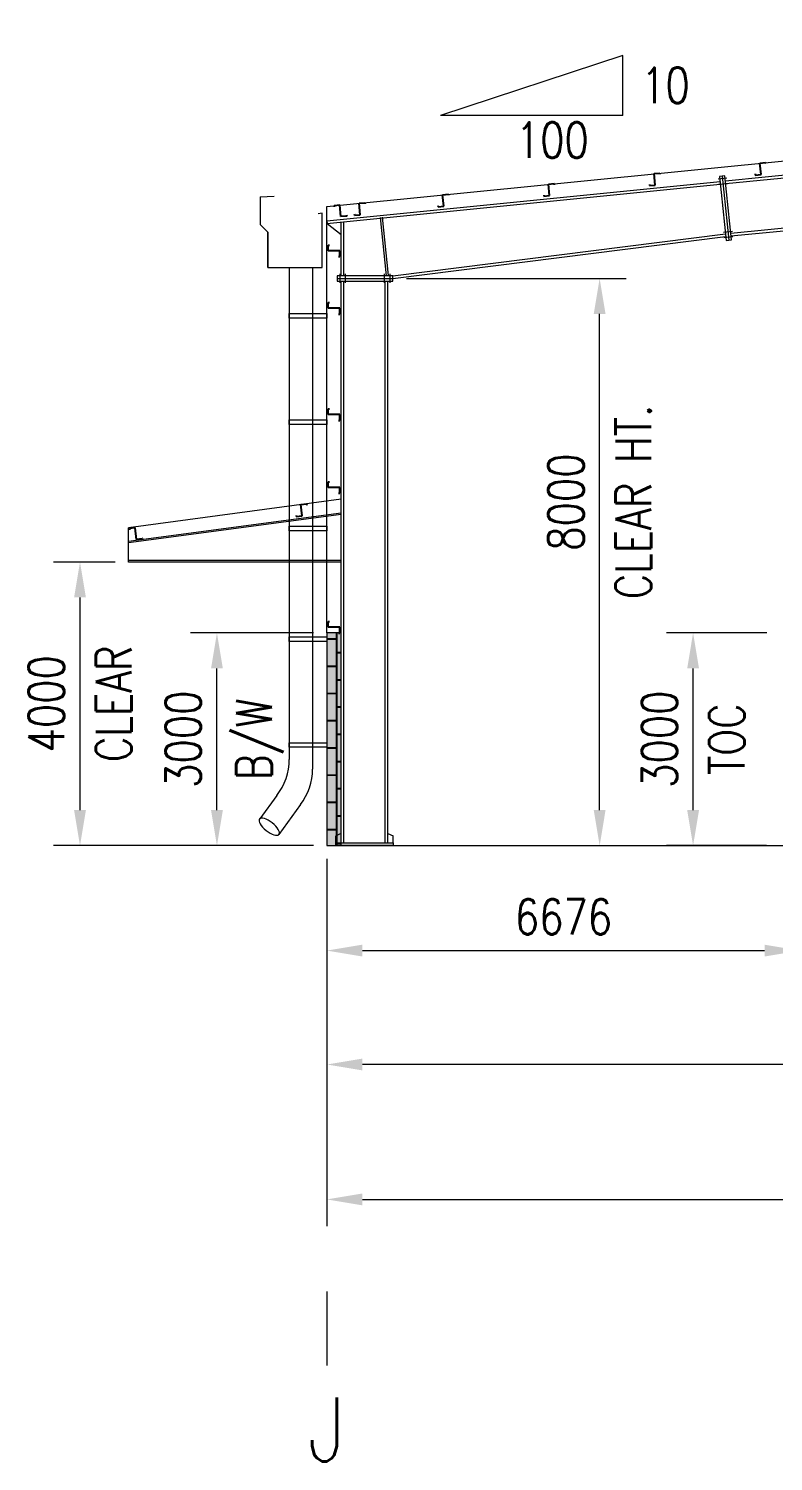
# Model space of a CAD drawing. Header units: millimetres. Extents: x 656141 to 1304589, y -54663 to 110742.
# Drawn here: x 950514 to 961024, y 70663 to 90873 of the extents above; entities that cross this region are included whole.
import ezdxf
from ezdxf.enums import TextEntityAlignment as Align

# ---------------------------------------------------------------- set-up
doc = ezdxf.new("R2010")
doc.units = ezdxf.units.MM
doc.header["$LTSCALE"] = 0.35
doc.header["$MEASUREMENT"] = 0
doc.linetypes.add('CENTER', pattern=[6884.562, 4302.852, -860.57, 860.57, -860.57])
doc.linetypes.add('CONTIN', pattern=[0, 0, 0])
doc.layers.get('0').update_dxf_attribs({"linetype": 'CONTIN'})
doc.styles.add('ROMANT', font='simplex.shx')
doc.styles.add('S', font='simplex.shx')
doc.styles.add('SIMPLEX', font='simplex.shx', dxfattribs={"width": 0.8})

msp = doc.modelspace()

# ---------------------------------------------------------------- hatches: boundary and pattern name
at = {"lineweight": 0}
msp.add_hatch(color=254, dxfattribs=at).paths.add_polyline_path([(954723.8, 82349.2), (954723.8, 79349.2), (954923.8, 79349.2), (954923.8, 82349.2)])

# ---------------------------------------------------------------- linework, layer by layer
at = {"color": 5, "lineweight": 0}
for p, q in [((954723.8, 88364.1), (979813.8, 90873.1)), ((954723.8, 82349.2), (954723.8, 88364.1)), ((954923.8, 84235), (951923.8, 83833.7))]:
    msp.add_line(p, q, dxfattribs=at)
at = {"linetype": 'Continuous', "lineweight": 0}
for p, q in [((958898.3, 90493.4), (956326.1, 89647.7)), ((958898.3, 89647.7), (958898.3, 90493.4)), ((958898.3, 89647.7), (956326.1, 89647.7)), ((954723.8, 88163.1), (954727.6, 88125.2)), ((954727.6, 88125.2), (954923.8, 87968.7)), ((954723.8, 79349.2), (1005623.8, 79349.2))]:
    msp.add_line(p, q, dxfattribs=at)
at = {"lineweight": 0}
for p, q in [((960347.8, 88725.5), (968552.4, 89546)), ((960351.6, 88687.6), (968556.2, 89508.1)), ((960369.5, 88762.1), (960243.2, 88749.5)), ((960340.5, 88797.5), (960264.6, 88789.9)), ((960264.6, 88789.9), (960356.2, 87886.8)), ((960302.6, 88793.7), (960394.1, 87890.6)), ((960432, 87894.4), (960340.5, 88797.5)), ((960422.5, 87988.7), (968629.8, 88782.4)), ((960426.3, 87950.8), (968633.6, 88744.5)), ((954723.8, 88163.1), (960271.9, 88717.9)), ((954723.8, 88124.8), (960275.8, 88680)), ((960377.1, 88686.3), (960250.7, 88673.7)), ((954923.8, 87387.3), (954923.8, 88144.8)), ((954961.9, 87387.3), (954961.9, 88148.6)), ((955563.4, 87387), (955477.6, 88208.9)), ((955502.8, 88211.9), (955588.6, 87390.1)), ((955653, 87387.8), (960346.9, 87979.5)), ((955653, 87349.2), (960350.7, 87941.5)), ((960445.9, 88010.7), (960319.5, 87998)), ((960453.5, 87934.9), (960327.1, 87922.2)), ((960356.2, 87886.8), (960432, 87894.4)), ((955653, 87387.3), (954866.7, 87387.3)), ((954866.7, 87387.3), (954866.7, 87311.1)), ((954866.7, 87349.2), (955653, 87349.2)), ((954866.7, 87311.1), (955653, 87311.1)), ((954904.8, 87412.7), (954904.8, 87285.7)), ((954923.8, 85412.3), (954923.8, 87311.1)), ((954961.9, 85412.3), (954961.9, 87311.1)), ((954981, 87412.7), (954981, 87285.7)), ((955529.3, 87412.7), (955529.3, 87285.7)), ((955544.8, 79387.3), (955544.8, 87311.1)), ((955582.9, 79387.3), (955582.9, 87311.1)), ((955611.6, 87412.7), (955611.6, 87285.7)), ((955653, 87311.1), (955653, 87387.3)), ((954923.8, 79387.3), (954923.8, 85445.1)), ((954961.9, 79387.3), (954961.9, 85445.1)), ((954923.8, 79521.1), (954847.6, 79488.9)), ((954847.6, 79387.3), (954847.6, 79488.9)), ((955582.9, 79521.1), (955659.1, 79488.9)), ((955659.1, 79387.3), (955659.1, 79488.9)), ((954847.6, 79349.2), (954847.6, 79387.3)), ((954847.6, 79387.3), (955659.1, 79387.3)), ((955659.1, 79349.2), (954847.6, 79349.2)), ((954923.8, 79387.3), (955582.9, 79387.3)), ((955659.1, 79387.3), (955659.1, 79349.2))]:
    msp.add_line(p, q, dxfattribs=at)
at = {"extrusion": (0, 0, -1)}
for p, q in [((960834.4, 88977.9), (960915.3, 88986)), ((960850.5, 88816.8), (960834.4, 88977.9)), ((960915.3, 88986), (960916.9, 88969.9)), ((959341.8, 88828.6), (959422.7, 88836.7)), ((959357.9, 88667.5), (959341.8, 88828.6)), ((959422.7, 88836.7), (959424.3, 88820.6)), ((960768, 88824.8), (960769.6, 88808.7)), ((960769.6, 88808.7), (960850.5, 88816.8)), ((956356.7, 88530.1), (956437.6, 88538.2)), ((956372.8, 88369), (956356.7, 88530.1)), ((956437.6, 88538.2), (956439.2, 88522.1)), ((957782.9, 88526.3), (957784.5, 88510.2)), ((957784.5, 88510.2), (957865.4, 88518.3)), ((957849.3, 88679.4), (957930.1, 88687.5)), ((957865.4, 88518.3), (957849.3, 88679.4)), ((957930.1, 88687.5), (957931.8, 88671.3)), ((959275.4, 88675.5), (959277.1, 88659.4)), ((959277.1, 88659.4), (959357.9, 88667.5)), ((954905.9, 88382.3), (954825, 88374.2)), ((954825, 88374.2), (954826.7, 88358.1)), ((954922, 88221.2), (954905.9, 88382.3)), ((955176.5, 88409.4), (955257.4, 88417.5)), ((955192.7, 88248.3), (955176.5, 88409.4)), ((955257.4, 88417.5), (955259, 88401.4)), ((956290.3, 88377), (956291.9, 88360.9)), ((956291.9, 88360.9), (956372.8, 88369)), ((955002.9, 88229.3), (954922, 88221.2)), ((955001.3, 88245.4), (955002.9, 88229.3)), ((955110.2, 88256.3), (955111.8, 88240.2)), ((955111.8, 88240.2), (955192.7, 88248.3)), ((954742.8, 87739.2), (954742.8, 87820.5)), ((954742.8, 87820.5), (954759, 87820.5)), ((954904.7, 87739.2), (954742.8, 87739.2)), ((954904.7, 87657.9), (954904.7, 87739.2)), ((954888.6, 87657.9), (954904.7, 87657.9)), ((954742.8, 86929.2), (954742.8, 87010.5)), ((954742.8, 87010.5), (954759, 87010.5)), ((954904.7, 86929.2), (954742.8, 86929.2)), ((954904.7, 86847.9), (954904.7, 86929.2)), ((954888.6, 86847.9), (954904.7, 86847.9)), ((954742.8, 85429.2), (954742.8, 85510.5)), ((954742.8, 85510.5), (954759, 85510.5)), ((954904.7, 85429.2), (954742.8, 85429.2)), ((954888.6, 85347.9), (954904.7, 85347.9)), ((954904.7, 85347.9), (954904.7, 85429.2)), ((954742.8, 84400.2), (954742.8, 84481.5)), ((954742.8, 84481.5), (954759, 84481.5)), ((954904.7, 84400.2), (954742.8, 84400.2)), ((954888.6, 84318.9), (954904.7, 84318.9)), ((954904.7, 84318.9), (954904.7, 84400.2)), ((954356.2, 84160.4), (954437, 84168.5)), ((954372.3, 83999.3), (954356.2, 84160.4)), ((954437, 84168.5), (954438.6, 84152.4)), ((954289.8, 84007.4), (954291.4, 83991.2)), ((954291.4, 83991.2), (954372.3, 83999.3)), ((952017.6, 83829.7), (951936.7, 83821.6)), ((951936.7, 83821.6), (951938.3, 83805.5)), ((952033.7, 83668.6), (952017.6, 83829.7)), ((952114.5, 83676.7), (952033.7, 83668.6)), ((952112.9, 83692.8), (952114.5, 83676.7)), ((954742.8, 82429.2), (954742.8, 82510.5)), ((954742.8, 82510.5), (954759, 82510.5)), ((954904.7, 82429.2), (954742.8, 82429.2)), ((954888.6, 82347.9), (954904.7, 82347.9)), ((954904.7, 82347.9), (954904.7, 82429.2))]:
    msp.add_line(p, q, dxfattribs=at)
at = {"color": 4, "linetype": 'Continuous', "lineweight": 0}
for p, q in [((953779.6, 88501.8), (953979.4, 88512.3)), ((953779.6, 88501.8), (953779.6, 88112.7)), ((954655, 87502.6), (954655, 88268.6)), ((953890.8, 88001.5), (953779.6, 88112.7)), ((953890.8, 88001.5), (953890.8, 87502.6)), ((953890.8, 87502.6), (953890.8, 88001.5)), ((953890.8, 87502.6), (954655, 87502.6)), ((954192.4, 87502.6), (954192.4, 80565.1)), ((954520.5, 87502.6), (954520.5, 80565.1)), ((954520.5, 80565.1), (954520.5, 80428.5)), ((954014.4, 80054.1), (953774.4, 79728.2)), ((954350, 79927), (954046.4, 79507))]:
    msp.add_line(p, q, dxfattribs=at)
at = {"linetype": 'CENTER', "lineweight": 0, "ltscale": 100}
msp.add_line((954655, 88268.6), (954601.8, 88263.3), dxfattribs=at)
at = {"color": 6, "linetype": 'ByBlock', "lineweight": 0}
for p, q in [((955846.6, 87349.2), (958947.8, 87349.2)), ((958572.8, 79849.2), (958572.8, 86849.2)), ((960932.7, 82349.2), (959516.6, 82349.2)), ((959891.6, 79849.2), (959891.6, 81849.2)), ((955846.6, 79349.2), (958947.8, 79349.2)), ((960928.7, 79349.2), (959516.6, 79349.2)), ((954723.8, 79161.7), (954723.8, 73983.2)), ((954723.8, 79161.7), (954723.8, 75886.2)), ((954723.8, 79161.7), (954723.8, 77493.2)), ((955223.8, 77868.2), (960900.4, 77868.2)), ((979674.4, 76261.2), (955223.8, 76261.2)), ((955223.8, 74358.2), (1005123.8, 74358.2))]:
    msp.add_line(p, q, dxfattribs=at)
at = {"color": 5, "linetype": 'CENTER', "lineweight": 0, "ltscale": 100}
for p, q in [((954192.4, 86854.8), (954723.8, 86854.8)), ((954192.4, 86790.4), (954192.4, 86854.8)), ((954723.8, 86790.4), (954192.4, 86790.4)), ((954723.8, 86854.8), (954723.8, 86790.4)), ((954192.4, 85354.8), (954723.8, 85354.8)), ((954192.4, 85290.4), (954192.4, 85354.8)), ((954723.8, 85290.4), (954192.4, 85290.4)), ((954723.8, 85354.8), (954723.8, 85290.4)), ((954192.4, 83854.8), (954723.8, 83854.8)), ((954192.4, 83790.4), (954192.4, 83854.8)), ((954723.8, 83790.4), (954192.4, 83790.4)), ((954723.8, 83854.8), (954723.8, 83790.4)), ((954192.4, 82293.8), (954723.8, 82293.8)), ((954192.4, 82229.4), (954192.4, 82293.8)), ((954723.8, 82293.8), (954723.8, 82229.4)), ((954723.8, 82229.4), (954192.4, 82229.4)), ((954192.4, 80800.8), (954723.8, 80800.8)), ((954192.4, 80736.4), (954192.4, 80800.8)), ((954723.8, 80736.4), (954192.4, 80736.4)), ((954723.8, 80800.8), (954723.8, 80736.4))]:
    msp.add_line(p, q, dxfattribs=at)
at = {"color": 7, "lineweight": 0}
for p, q in [((954923.8, 84040.6), (951923.8, 83640.6)), ((954923.8, 84020.5), (951923.8, 83620.5)), ((954923.8, 83349.2), (951923.8, 83349.2)), ((954923.8, 83369.2), (951925.8, 83369.2))]:
    msp.add_line(p, q, dxfattribs=at)
at = {"color": 5, "linetype": 'Continuous', "lineweight": 0}
msp.add_line((951923.8, 83640.6), (951923.8, 83833.7), dxfattribs=at)
at = {"color": 0, "linetype": 'Continuous', "lineweight": 0}
msp.add_line((951923.8, 83349.2), (951923.8, 83640.6), dxfattribs=at)
at = {"color": 6, "lineweight": 0}
for p, q in [((951736.3, 83349.2), (950863.5, 83349.2)), ((951238.5, 79849.2), (951238.5, 82849.2)), ((954536.3, 82349.2), (952796.1, 82349.2)), ((953171.1, 79849.2), (953171.1, 81849.2)), ((954536.3, 79349.2), (950863.5, 79349.2)), ((954536.3, 79349.2), (952796.1, 79349.2))]:
    msp.add_line(p, q, dxfattribs=at)
at = {"color": 252, "lineweight": 0}
for p, q in [((954723.8, 82349.2), (954723.8, 79349.2)), ((954923.8, 82349.2), (954723.8, 82349.2)), ((954923.8, 79349.2), (954923.8, 82349.2)), ((954723.8, 79349.2), (954923.8, 79349.2))]:
    msp.add_line(p, q, dxfattribs=at)
at = {"color": 252, "linetype": 'Continuous', "lineweight": 0}
for p, q in [((954859.1, 82264.8), (954723.8, 82264.8)), ((954859.1, 82255.8), (954723.8, 82255.8)), ((954859.1, 82264.8), (954859.1, 82349.2)), ((954859.1, 81880.8), (954859.1, 82255.8)), ((954868.1, 82072.8), (954868.1, 82349.2)), ((954923.8, 82072.8), (954868.1, 82072.8)), ((954868.1, 81688.8), (954868.1, 82063.8)), ((954923.8, 82063.8), (954868.1, 82063.8)), ((954859.1, 81880.8), (954723.8, 81880.8)), ((954859.1, 81871.8), (954723.8, 81871.8)), ((954859.1, 81496.8), (954859.1, 81871.8)), ((954923.8, 81688.8), (954868.1, 81688.8)), ((954868.1, 81304.8), (954868.1, 81679.8)), ((954923.8, 81679.8), (954868.1, 81679.8)), ((954859.1, 81496.8), (954723.8, 81496.8)), ((954859.1, 81487.8), (954723.8, 81487.8)), ((954859.1, 81112.8), (954859.1, 81487.8)), ((954923.8, 81304.8), (954868.1, 81304.8)), ((954868.1, 80920.8), (954868.1, 81295.8)), ((954923.8, 81295.8), (954868.1, 81295.8)), ((954859.1, 81112.8), (954723.8, 81112.8)), ((954859.1, 81103.8), (954723.8, 81103.8)), ((954859.1, 80728.8), (954859.1, 81103.8)), ((954923.8, 80920.8), (954868.1, 80920.8)), ((954868.1, 80536.8), (954868.1, 80911.8)), ((954923.8, 80911.8), (954868.1, 80911.8)), ((954859.1, 80728.8), (954723.8, 80728.8)), ((954859.1, 80719.8), (954723.8, 80719.8)), ((954859.1, 80344.8), (954859.1, 80719.8)), ((954923.8, 80536.8), (954868.1, 80536.8)), ((954868.1, 80152.8), (954868.1, 80527.8)), ((954923.8, 80527.8), (954868.1, 80527.8)), ((954859.1, 80344.8), (954723.8, 80344.8)), ((954859.1, 80335.8), (954723.8, 80335.8)), ((954859.1, 79960.8), (954859.1, 80335.8)), ((954923.8, 80152.8), (954868.1, 80152.8)), ((954868.1, 79768.8), (954868.1, 80143.8)), ((954923.8, 80143.8), (954868.1, 80143.8)), ((954859.1, 79960.8), (954723.8, 79960.8)), ((954859.1, 79951.8), (954723.8, 79951.8)), ((954859.1, 79576.8), (954859.1, 79951.8)), ((954923.8, 79768.8), (954868.1, 79768.8)), ((954868.1, 79384.8), (954868.1, 79759.8)), ((954923.8, 79759.8), (954868.1, 79759.8)), ((954859.1, 79576.8), (954723.8, 79576.8)), ((954859.1, 79567.8), (954723.8, 79567.8)), ((954859.1, 79349.2), (954859.1, 79567.8)), ((954923.8, 79384.8), (954868.1, 79384.8)), ((954868.1, 79349.2), (954868.1, 79375.8)), ((954923.8, 79375.8), (954868.1, 79375.8))]:
    msp.add_line(p, q, dxfattribs=at)
at = {"color": 1, "linetype": 'ByBlock', "lineweight": 0}
msp.add_line((954723.8, 73058.2), (954723.8, 72013.5), dxfattribs=at)
at = {"color": 4, "linetype": 'Continuous', "lineweight": 0}
for centre, start in [((953369.8, 80565.1), 321.59623), ((953697.9, 80428.5), 322.43689)]:
    msp.add_arc(centre, 822.7, start, 0, dxfattribs=at)
at = {"color": 4, "linetype": 'Continuous', "lineweight": 0, "extrusion": (0, 0, -1)}
msp.add_ellipse((953909, 79615.9), major_axis=(137.4, -108.9), ratio=0.3921056, dxfattribs=at)
at = {"color": 6, "linetype": 'Continuous', "lineweight": 5}
for points in [[(958656.1, 86849.2), (958489.5, 86849.2), (958572.8, 87349.2)], [(951321.9, 82849.2), (951155.2, 82849.2), (951238.5, 83349.2)], [(953254.5, 81849.2), (953087.8, 81849.2), (953171.1, 82349.2)], [(959975, 81849.2), (959808.3, 81849.2), (959891.6, 82349.2)], [(951155.2, 79849.2), (951321.9, 79849.2), (951238.5, 79349.2)], [(953087.8, 79849.2), (953254.5, 79849.2), (953171.1, 79349.2)], [(958489.5, 79849.2), (958656.1, 79849.2), (958572.8, 79349.2)], [(959808.3, 79849.2), (959975, 79849.2), (959891.6, 79349.2)], [(955223.8, 77951.5), (955223.8, 77784.9), (954723.8, 77868.2)], [(960900.4, 77784.9), (960900.4, 77951.5), (961400.4, 77868.2)], [(955223.8, 76344.5), (955223.8, 76177.9), (954723.8, 76261.2)], [(955223.8, 74441.5), (955223.8, 74274.9), (954723.8, 74358.2)]]:
    msp.add_solid(points, dxfattribs=at)

# ---------------------------------------------------------------- texts
at = {"color": 7, "linetype": 'ByBlock', "lineweight": 0, "style": 'ROMANT', "width": 0.8}
for s, p in [('10', (959157.5, 89824.2)), ('100', (957390.3, 89051.9))]:
    msp.add_text(s, height=500, dxfattribs=at).set_placement(p)
at = {"linetype": 'ByBlock', "lineweight": 0, "style": 'S', "width": 0.9}
msp.add_text('J', height=900, dxfattribs=at).set_placement((954723.8, 71113.5), align=Align.MIDDLE_CENTER)
at = {"color": 7, "linetype": 'Continuous', "lineweight": 0, "char_height": 500, "attachment_point": 5, "rotation": 90, "style": 'SIMPLEX'}
for s, insert in [('\\A1;CLEAR HT.}', (959047.8, 84194.9)), ('\\A1;{8000', (958097.8, 84194.9)), ('\\A1;CLEAR}', (951713.5, 81349.2)), ('\\A1;{4000', (950763.5, 81349.2)), ('\\A1;{3000', (952696.1, 80849.2)), ('\\A1;{3000', (959416.6, 80849.2)), ('\\A1;B/W }', (953777.1, 80849.2)), ('\\A1;TOC}', (960366.6, 80849.2))]:
    msp.add_mtext(s, dxfattribs=dict(at, insert=insert))
at = {"color": 7, "linetype": 'Continuous', "lineweight": 0, "insert": (958062.1, 78343.2), "char_height": 500, "attachment_point": 5, "style": 'SIMPLEX'}
msp.add_mtext('\\A1;{6676}', dxfattribs=at)

doc.saveas('drawing.dxf')
